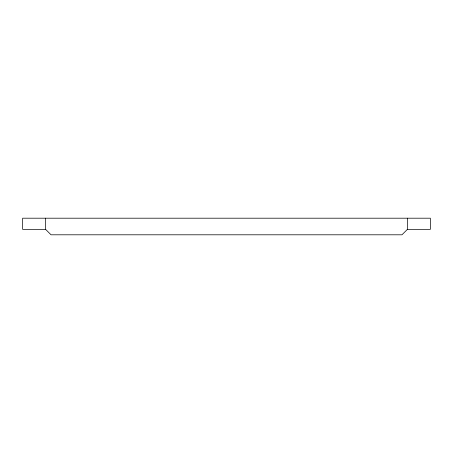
<?xml version="1.0" encoding="UTF-8"?>
<svg xmlns="http://www.w3.org/2000/svg" width="453" height="453" viewBox="0 0 453 453"><rect width="100%" height="100%" fill="white"/><g stroke="black" fill="none" stroke-linecap="round" stroke-linejoin="round"><path stroke-width="0.68" d="M407.389 229.371L401.958 234.801L51.042 234.801L45.611 229.371L22.65 229.371L22.65 218.199L430.35 218.199L430.35 229.371L407.389 229.371L407.389 218.199M45.611 218.199L45.611 229.371"/></g></svg>
